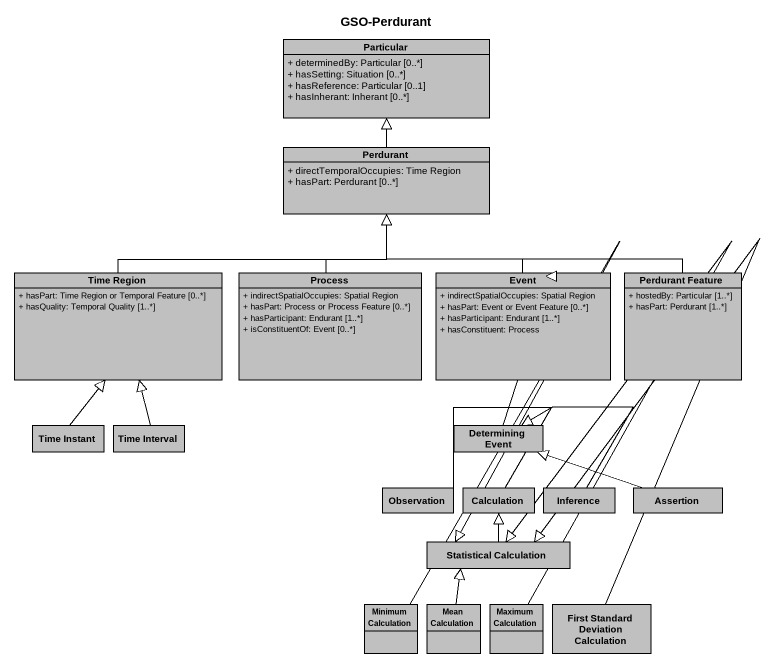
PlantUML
@startuml
title GSO-Perdurant
hide circle
hide empty members
skinparam classAttributeIconSize 0
class Particular #C0C0C0 {
  + determinedBy: Particular [0..*]
  + hasSetting: Situation [0..*]
  + hasReference: Particular [0..1]
  + hasInherant: Inherant [0..*]
}
class Perdurant #C0C0C0 {
  + directTemporalOccupies: Time Region
  + hasPart: Perdurant [0..*]
}
class "Time Region" as Time_Region #C0C0C0 {
  + hasPart: Time Region or Temporal Feature [0..*]
  + hasQuality: Temporal Quality [1..*]
}
class "Process" as Process_ #C0C0C0 {
  + indirectSpatialOccupies: Spatial Region
  + hasPart: Process or Process Feature [0..*]
  + hasParticipant: Endurant [1..*]
  + isConstituentOf: Event [0..*]
}
class Event #C0C0C0 {
  + indirectSpatialOccupies: Spatial Region
  + hasPart: Event or Event Feature [0..*]
  + hasParticipant: Endurant [1..*]
  + hasConstituent: Process
}
class "Perdurant Feature" as Perdurant_Feature #C0C0C0 {
  + hostedBy: Particular [1..*]
  + hasPart: Perdurant [1..*]
}
class "Time Instant" as Time_Instant #C0C0C0
class "Time Interval" as Time_Interval #C0C0C0
class "Determining Event" as Determining_Event #C0C0C0
class Observation #C0C0C0
class Calculation #C0C0C0
class Inference #C0C0C0
class Assertion #C0C0C0
class "Statistical Calculation" as Statistical_Calculation #C0C0C0
class "Minimum Calculation" as Minimum_Calculation #C0C0C0
class "Mean Calculation" as Mean_Calculation #C0C0C0
class "Maximum Calculation" as Maximum_Calculation #C0C0C0
class "First Standard Deviation Calculation" as First_Standard_Deviation #C0C0C0
Perdurant -up-|> Particular
Time_Region -right-|> Perdurant
Process_ -up-|> Perdurant
Event -up-|> Perdurant
Perdurant_Feature -left-|> Perdurant
Time_Instant -up-|> Time_Region
Time_Interval -up-|> Time_Region
Determining_Event -up-|> Event
Observation -up-|> Determining_Event
Calculation -up-|> Determining_Event
Inference -up-|> Determining_Event
Assertion -left-|> Determining_Event
Statistical_Calculation -up-|> Calculation
Minimum_Calculation -up-|> Statistical_Calculation
Mean_Calculation -up-|> Statistical_Calculation
Maximum_Calculation -up-|> Statistical_Calculation
First_Standard_Deviation -up-|> Statistical_Calculation
@enduml
